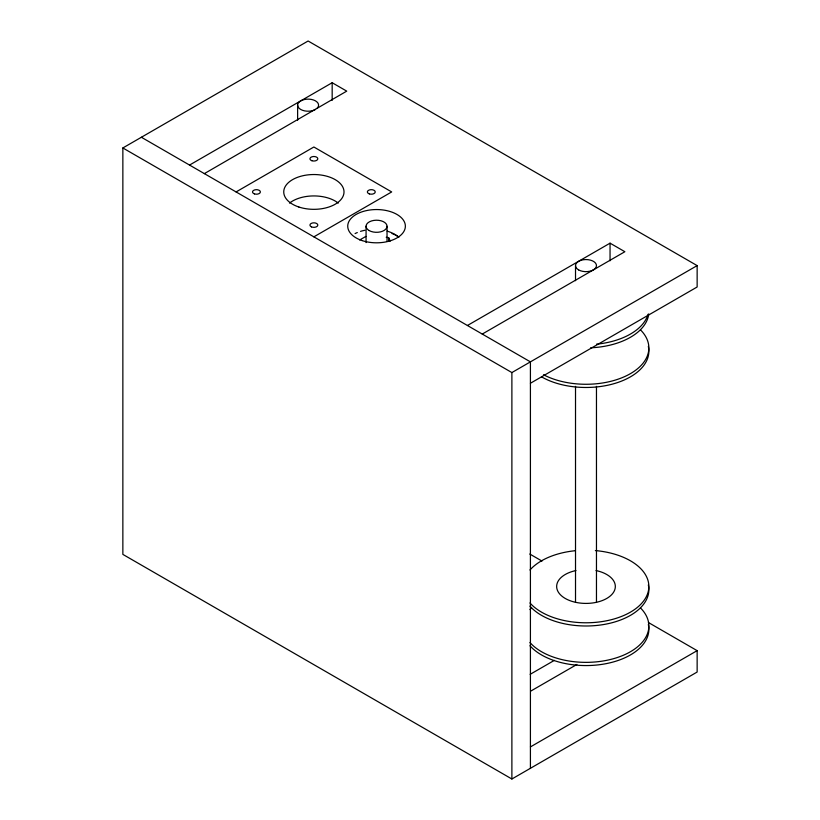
<?xml version="1.0" encoding="UTF-8"?>
<svg xmlns="http://www.w3.org/2000/svg" width="820" height="820" viewBox="0 0 820 820"><rect width="100%" height="100%" fill="white"/><g stroke="black" fill="none" stroke-linecap="round" stroke-linejoin="round"><path stroke-width="1.23" d="M204.364 173.625L346.737 91.133L332.172 82.728L189.543 165.066M648.374 622.493L697.143 650.649L697.143 672.041L511.885 779L122.856 554.392L122.856 147.959L308.115 41L697.143 265.608L697.143 287L530.417 383.258M236.078 191.931L313.875 147.005L391.683 191.931L313.875 236.847M359.662 239.983L365.853 236.416M467.431 325.499L610.049 243.161L624.871 251.719L482.252 334.058M122.856 147.959L511.885 372.567L697.143 265.608M530.161 674.327L554.371 660.356M530.673 691.147L576.89 664.466M530.417 746.918L697.143 650.649M386.21 237.298L388.67 237.677L390.258 241.09M141.378 137.258L530.417 361.866L530.417 768.309M529.781 554.023L541.979 561.064M610.049 243.161L610.049 260.78M596.468 386.374L596.468 602.413M575.517 265.608L575.517 280.707M575.517 386.374L575.517 602.413M511.885 372.567L511.885 779M388.67 237.677L388.67 241.418M387.03 226.269L387.03 241.336M366.068 226.269L366.068 242.587M332.172 82.728L332.172 100.347M297.629 105.175L297.629 120.273M315.515 109.449A10.476 6.047 0 0 1 298.265 107.246A10.476 6.047 0 0 1 309.027 99.148A10.476 6.047 0 0 1 317.186 108.199M392.021 233.536A28.823 16.636 0 0 1 398.94 237.103M289.501 203.104A30.125 17.394 0 0 1 338.26 203.104M355.07 233.587A28.823 16.636 0 0 1 357.305 232.552M360.544 231.373A28.823 16.636 0 0 1 364.91 230.266M387.194 231.148A28.823 16.636 0 0 1 397.905 236.519M648.025 314.306A62.873 36.306 0 0 1 596.519 344.174M648.333 346.429A62.873 36.306 0 0 1 613.801 383.729A62.873 36.306 0 0 1 541.528 376.841M648.733 313.968A62.873 36.306 0 0 1 590.687 347.803M640.441 329.814A62.873 36.306 0 0 1 625.352 376.277A62.873 36.306 0 0 1 543.506 374.73M595.361 550.579A62.873 36.306 0 0 1 636.996 607.702A62.873 36.306 0 0 1 529.966 602.956M529.966 569.992A62.873 36.306 0 0 1 575.466 550.691M596.017 570.556A29.346 16.943 0 0 1 609.526 596.591A29.346 16.943 0 0 1 562.458 596.591A29.346 16.943 0 0 1 575.958 570.556M648.333 624.522A62.873 36.306 0 0 1 604.637 663.933A62.873 36.306 0 0 1 529.966 645.74M648.333 584.947A62.873 36.306 0 0 1 604.637 624.358A62.873 36.306 0 0 1 529.966 606.164M640.441 607.897A62.873 36.306 0 0 1 615.994 657.958A62.873 36.306 0 0 1 529.966 642.531M529.966 609.567A62.873 36.306 0 0 1 531.534 607.897M578.582 269.882A10.476 6.047 0 0 0 596.109 267.176A10.476 6.047 0 0 0 583.276 259.766A10.476 6.047 0 0 0 578.582 269.882M369.133 230.543A10.476 6.047 0 0 0 386.671 227.827A10.476 6.047 0 0 0 373.838 220.416A10.476 6.047 0 0 0 369.133 230.543M362.143 240.588A28.823 16.636 0 0 0 405.367 226.176A28.823 16.636 0 0 0 362.143 211.775A28.823 16.636 0 0 0 362.143 240.588M298.818 206.999A30.125 17.394 0 0 0 344.01 191.931A30.125 17.394 0 0 0 298.818 176.864A30.125 17.394 0 0 0 298.818 206.999M311.477 226.884A3.926 2.265 0 0 0 317.77 225.387A3.926 2.265 0 0 0 312.389 222.989A3.926 2.265 0 0 0 311.477 226.884M254.487 193.899A3.926 2.265 0 0 0 260.381 191.931A3.926 2.265 0 0 0 254.487 189.963A3.926 2.265 0 0 0 254.487 193.899M311.918 160.74A3.926 2.265 0 0 0 317.811 158.772A3.926 2.265 0 0 0 311.918 156.804A3.926 2.265 0 0 0 311.918 160.74M369.348 193.899A3.926 2.265 0 0 0 375.242 191.931A3.926 2.265 0 0 0 369.348 189.963A3.926 2.265 0 0 0 369.348 193.899"/></g></svg>
